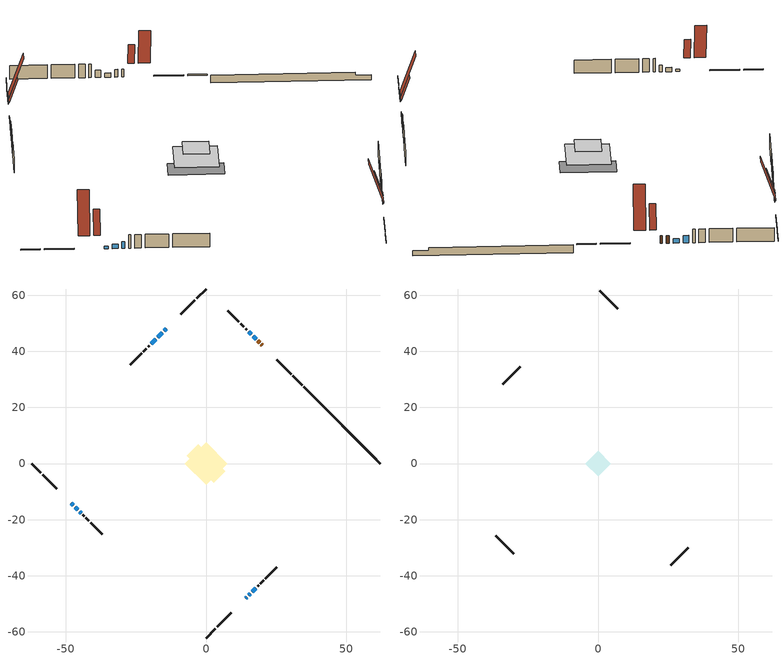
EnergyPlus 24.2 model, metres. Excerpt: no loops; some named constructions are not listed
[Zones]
conditioned space
 floor outside (Floor1 construction): -1.31,0 0,1.31 1.31,0 0,-1.31 z0.58
 floor adiabatic (AdiabaticFloorConstruction): -7.56,0 0,7.56 7.56,0 0,-7.56 z1.8
 floor foundation (Slab1 construction): -6.82,2.77 -2.77,6.82 6.82,-2.77 2.77,-6.82 z-1.52
 wall outside (RimJoist1 construction): 0,-62.19 3.3,-58.89 / -62.19,0 -58.89,-3.3 / 0,62.19 -3.3,58.89 / 34.26,27.93 30.96,31.23 z0.58:0.88
 wall outside (RimJoist2 construction): 3.95,-58.23 9.07,-53.12 / -58.23,-3.95 -53.12,-9.07 / -3.95,58.23 -9.07,53.12 / 30.3,31.88 25.19,37 z0.58:0.88
 wall outside (AdiabaticWallConstruction 1): 20.1,42.09 19.73,42.45 / 19.08,43.11 18.5,43.68 z0.58:2.61
 wall outside (AdiabaticWallConstruction): 17.85,44.34 16.84,45.35 / -46.65,-15.53 -45.64,-16.54 / -15.54,46.65 -17.19,45 / 15.21,-46.98 15.79,-46.4 / 16.44,-45.74 17.7,-44.49 z0.58:1.7; -14.16,48.03 -14.88,47.31 / -48.03,-14.16 -47.31,-14.88 z0.58:1.19; 14.16,-48.03 14.55,-47.63 z0.58:1.65; 16.18,46 15.17,47.01 / -17.85,44.34 -19.5,42.69 z0.58:2.56; -44.99,-17.2 -44.52,-17.67 z0.58:2.36
 wall outside (Wall1 construction): 18.36,-43.83 18.75,-43.43 / -43.86,-18.32 -43.47,-18.72 / -20.16,42.03 -20.55,41.63 / 14.52,47.67 14.12,48.06 z0.58:4.24
 wall outside (Wall2 construction): 19.41,-42.78 20.52,-41.67 / -42.81,-19.38 -41.7,-20.48 / -21.21,40.98 -22.31,39.87 / 13.47,48.72 12.36,49.83 z0.58:4.24
 wall outside (Wall3 construction): 21.17,-41.01 25.2,-36.99 / -41.05,-21.14 -37.02,-25.17 / -22.97,39.21 -27,35.19 / 11.7,50.48 7.67,54.51 z0.58:4.24
 wall foundation (FoundationWall1 construction): 34.91,27.27,-1.52 34.91,27.27,0.58 59.46,2.73,0.58 59.46,2.73,-0.17 62.19,0,-0.17 62.19,0,-1.52
 window (WindowConstruction): 17.85,44.34 16.84,45.35 z0.58:1.7
 window (WindowConstruction 9): -14.16,48.03 -14.88,47.31 z0.58:1.19
 window (WindowConstruction 10): -48.03,-14.16 -47.31,-14.88 z0.58:1.19
 window (WindowConstruction 1): -46.65,-15.54 -45.64,-16.54 z0.58:1.7
 window (WindowConstruction 8): 14.16,-48.03 14.55,-47.63 z0.58:1.65
 window (WindowConstruction 2): 16.18,46 15.18,47.01 z0.58:2.56
 window (WindowConstruction 3): -15.54,46.65 -17.19,45 z0.58:1.7
 window (WindowConstruction 4): -17.85,44.34 -19.5,42.69 z0.58:2.56
 window (WindowConstruction 5): 15.21,-46.98 15.79,-46.4 z0.58:1.7
 window (WindowConstruction 6): 16.44,-45.74 17.7,-44.49 z0.58:1.7
 window (WindowConstruction 7): -44.99,-17.2 -44.52,-17.67 z0.58:2.36
 door (Door): 20.1,42.09 19.73,42.45 z0.58:2.61
 door (Door 1): 19.07,43.11 18.5,43.68 z0.58:2.61
 ceiling adiabatic (AdiabaticFloorConstruction): 0,-7.56 7.56,0 0,7.56 -7.56,0 z1.8
 roof outside (Roof2 construction): 13.5,-48.68,4.24 12.07,-47.25,10.32 10.94,-48.38,10.32 12.37,-49.82,4.24; -48.68,-13.5,4.24 -47.25,-12.07,10.32 -48.38,-10.94,10.32 -49.82,-12.37,4.24; -13.5,48.68,4.24 -12.07,47.25,10.32 -10.94,48.38,10.32 -12.37,49.82,4.24; 20.75,41.43,4.24 19.32,40,10.32 20.45,38.86,10.32 21.89,40.3,4.24
attic - vented
 floor to conditioned space (Floor2 construction Reversed): -4.47,0 0,4.47 4.47,0 0,-4.47 z4.24
 wall outside (Wall4 construction): 25.86,-36.33 32.22,-29.97 / -36.36,-25.82 -30,-32.19 / -27.66,34.53 -34.02,28.17 / 7.02,55.17 0.66,61.53 z0.58:4.24
 roof outside (Roof1 construction): 11.71,-50.47,4.24 9.2,-47.96,14.9 7.21,-49.95,14.9 9.72,-52.46,4.24; -50.47,-11.71,4.24 -47.96,-9.2,14.9 -49.95,-7.21,14.9 -52.46,-9.72,4.24; -11.71,50.47,4.24 -9.2,47.96,14.9 -7.21,49.95,14.9 -9.72,52.46,4.24; 22.54,39.64,4.24 20.03,37.13,14.9 22.02,35.14,14.9 24.53,37.65,4.24
[Material] Roughness=Rough; Thermal Absorptance=0.9
Name | Thickness {m} | Conductivity {W/m-K} | Density {kg/m3} | Specific Heat {J/kg-K} | Solar Absorptance | Visible Absorptance
ceiling loosefill ins | 0.254 | 0.0480833 | 16.02 | 1046.75 | 0.7 | 0.7
ceiling stud and cavity | 0.1397 | 0.209886 | 65.682 | 1177.47 | 0.7 | 0.7
gypsum board | 0.0127 | 0.160291 | 801 | 837.4 | 0.6 | 0.6
[Construction]
Floor2 construction: ceiling loosefill ins, ceiling stud and cavity, gypsum board
[EnergyManagementSystem:OutputVariable] Type of Data in Variable=Summed; Update Frequency=ZoneTimestep
Name | EMS Variable | EMS Program or Subroutine | Units
Energy Management System Output Variable 3 | htg_unmet_hours | unmet_hours_program | hr
Energy Management System Output Variable 4 | clg_unmet_hours | unmet_hours_program | hr
Energy Management System Output Variable 5 | loads_htg_roofs | component_loads_program | J
Energy Management System Output Variable 6 | loads_htg_ceilings | component_loads_program | J
Energy Management System Output Variable 7 | loads_htg_walls | component_loads_program | J
Energy Management System Output Variable 8 | loads_htg_rim_joists | component_loads_program | J
Energy Management System Output Variable 9 | loads_htg_foundation_walls | component_loads_program | J
Energy Management System Output Variable 10 | loads_htg_doors | component_loads_program | J
Energy Management System Output Variable 11 | loads_htg_windows_conduction | component_loads_program | J
Energy Management System Output Variable 12 | loads_htg_windows_solar | component_loads_program | J
Energy Management System Output Variable 13 | loads_htg_skylights_conduction | component_loads_program | J
Energy Management System Output Variable 14 | loads_htg_skylights_solar | component_loads_program | J
Energy Management System Output Variable 15 | loads_htg_floors | component_loads_program | J
Energy Management System Output Variable 16 | loads_htg_slabs | component_loads_program | J
Energy Management System Output Variable 17 | loads_htg_internal_mass | component_loads_program | J
Energy Management System Output Variable 18 | loads_htg_infil | component_loads_program | J
Energy Management System Output Variable 19 | loads_htg_natvent | component_loads_program | J
Energy Management System Output Variable 20 | loads_htg_mechvent | component_loads_program | J
Energy Management System Output Variable 21 | loads_htg_whf | component_loads_program | J
Energy Management System Output Variable 22 | loads_htg_ducts | component_loads_program | J
Energy Management System Output Variable 23 | loads_htg_intgains | component_loads_program | J
Energy Management System Output Variable 24 | loads_htg_lighting | component_loads_program | J
Energy Management System Output Variable 25 | loads_clg_roofs | component_loads_program | J
Energy Management System Output Variable 26 | loads_clg_ceilings | component_loads_program | J
Energy Management System Output Variable 27 | loads_clg_walls | component_loads_program | J
Energy Management System Output Variable 28 | loads_clg_rim_joists | component_loads_program | J
Energy Management System Output Variable 29 | loads_clg_foundation_walls | component_loads_program | J
Energy Management System Output Variable 30 | loads_clg_doors | component_loads_program | J
Energy Management System Output Variable 31 | loads_clg_windows_conduction | component_loads_program | J
Energy Management System Output Variable 32 | loads_clg_windows_solar | component_loads_program | J
Energy Management System Output Variable 33 | loads_clg_skylights_conduction | component_loads_program | J
Energy Management System Output Variable 34 | loads_clg_skylights_solar | component_loads_program | J
Energy Management System Output Variable 35 | loads_clg_floors | component_loads_program | J
Energy Management System Output Variable 36 | loads_clg_slabs | component_loads_program | J
Energy Management System Output Variable 37 | loads_clg_internal_mass | component_loads_program | J
Energy Management System Output Variable 38 | loads_clg_infil | component_loads_program | J
Energy Management System Output Variable 39 | loads_clg_natvent | component_loads_program | J
Energy Management System Output Variable 40 | loads_clg_mechvent | component_loads_program | J
Energy Management System Output Variable 41 | loads_clg_whf | component_loads_program | J
Energy Management System Output Variable 42 | loads_clg_ducts | component_loads_program | J
Energy Management System Output Variable 43 | loads_clg_intgains | component_loads_program | J
Energy Management System Output Variable 44 | loads_clg_lighting | component_loads_program | J
Energy Management System Output Variable 45 | loads_htg_tot | total_loads_program | J
Energy Management System Output Variable 46 | loads_clg_tot | total_loads_program | J
[Schedule:Day:Interval]
interior lighting schedule day: No, 01:00, 0.108182, 04:00, 0.0901515, 05:00, 0.0991667, 06:00, 0.162273, 07:00, 0.270455, 08:00, 0.342576, 10:00, 0.369621, 11:00, 0.351591, 12:00, 0.333561, 13:00, 0.324545, 14:00, 0.31553, 15:00, 0.333561, 16:00, 0.369621, 17:00, 0.450758, 18:00, 0.585985, 19:00, 0.775303, 20:00, 0.955606, 21:00, 0.991667, 22:00, 0.712197, 23:00, 0.360606, 24:00, 0.162273
interior lighting schedule day 1: No, 01:00, 0.100909, 04:00, 0.0840909, 05:00, 0.0925, 06:00, 0.151364, 07:00, 0.252273, 08:00, 0.319545, 10:00, 0.344773, 11:00, 0.327955, 12:00, 0.311136, 13:00, 0.302727, 14:00, 0.294318, 15:00, 0.311136, 16:00, 0.344773, 17:00, 0.420455, 18:00, 0.546591, 19:00, 0.723182, 20:00, 0.891364, 21:00, 0.925, 22:00, 0.664318, 23:00, 0.336364, 24:00, 0.151364
interior lighting schedule day 2: No, 01:00, 0.0927273, 04:00, 0.0772727, 05:00, 0.085, 06:00, 0.139091, 07:00, 0.231818, 08:00, 0.293636, 10:00, 0.316818, 11:00, 0.301364, 12:00, 0.285909, 13:00, 0.278182, 14:00, 0.270455, 15:00, 0.285909, 16:00, 0.316818, 17:00, 0.386364, 18:00, 0.502273, 19:00, 0.664545, 20:00, 0.819091, 21:00, 0.85, 22:00, 0.610455, 23:00, 0.309091, 24:00, 0.139091
interior lighting schedule day 3: No, 01:00, 0.0845455, 04:00, 0.0704545, 05:00, 0.0775, 06:00, 0.126818, 07:00, 0.211364, 08:00, 0.267727, 10:00, 0.288864, 11:00, 0.274773, 12:00, 0.260682, 13:00, 0.253636, 14:00, 0.246591, 15:00, 0.260682, 16:00, 0.288864, 17:00, 0.352273, 18:00, 0.457955, 19:00, 0.605909, 20:00, 0.746818, 21:00, 0.775, 22:00, 0.556591, 23:00, 0.281818, 24:00, 0.126818
interior lighting schedule day 4: No, 01:00, 0.0763636, 04:00, 0.0636364, 05:00, 0.07, 06:00, 0.114545, 07:00, 0.190909, 08:00, 0.241818, 10:00, 0.260909, 11:00, 0.248182, 12:00, 0.235455, 13:00, 0.229091, 14:00, 0.222727, 15:00, 0.235455, 16:00, 0.260909, 17:00, 0.318182, 18:00, 0.413636, 19:00, 0.547273, 20:00, 0.674545, 21:00, 0.7, 22:00, 0.502727, 23:00, 0.254545, 24:00, 0.114545
interior lighting schedule day 5: No, 01:00, 0.0727273, 04:00, 0.0606061, 05:00, 0.0666667, 06:00, 0.109091, 07:00, 0.181818, 08:00, 0.230303, 10:00, 0.248485, 11:00, 0.236364, 12:00, 0.224242, 13:00, 0.218182, 14:00, 0.212121, 15:00, 0.224242, 16:00, 0.248485, 17:00, 0.30303, 18:00, 0.393939, 19:00, 0.521212, 20:00, 0.642424, 21:00, 0.666667, 22:00, 0.478788, 23:00, 0.242424, 24:00, 0.109091
interior lighting schedule day 6: No, 01:00, 0.0745455, 04:00, 0.0621212, 05:00, 0.0683333, 06:00, 0.111818, 07:00, 0.186364, 08:00, 0.236061, 10:00, 0.254697, 11:00, 0.242273, 12:00, 0.229848, 13:00, 0.223636, 14:00, 0.217424, 15:00, 0.229848, 16:00, 0.254697, 17:00, 0.310606, 18:00, 0.403788, 19:00, 0.534242, 20:00, 0.658485, 21:00, 0.683333, 22:00, 0.490758, 23:00, 0.248485, 24:00, 0.111818
interior lighting schedule day 7: No, 01:00, 0.08, 04:00, 0.0666667, 05:00, 0.0733333, 06:00, 0.12, 07:00, 0.2, 08:00, 0.253333, 10:00, 0.273333, 11:00, 0.26, 12:00, 0.246667, 13:00, 0.24, 14:00, 0.233333, 15:00, 0.246667, 16:00, 0.273333, 17:00, 0.333333, 18:00, 0.433333, 19:00, 0.573333, 20:00, 0.706667, 21:00, 0.733333, 22:00, 0.526667, 23:00, 0.266667, 24:00, 0.12
interior lighting schedule day 8: No, 01:00, 0.0890909, 04:00, 0.0742424, 05:00, 0.0816667, 06:00, 0.133636, 07:00, 0.222727, 08:00, 0.282121, 10:00, 0.304394, 11:00, 0.289545, 12:00, 0.274697, 13:00, 0.267273, 14:00, 0.259848, 15:00, 0.274697, 16:00, 0.304394, 17:00, 0.371212, 18:00, 0.482576, 19:00, 0.638485, 20:00, 0.78697, 21:00, 0.816667, 22:00, 0.586515, 23:00, 0.29697, 24:00, 0.133636
interior lighting schedule day 9: No, 01:00, 0.0972727, 04:00, 0.0810606, 05:00, 0.0891667, 06:00, 0.145909, 07:00, 0.243182, 08:00, 0.30803, 10:00, 0.332348, 11:00, 0.316136, 12:00, 0.299924, 13:00, 0.291818, 14:00, 0.283712, 15:00, 0.299924, 16:00, 0.332348, 17:00, 0.405303, 18:00, 0.526894, 19:00, 0.697121, 20:00, 0.859242, 21:00, 0.891667, 22:00, 0.640379, 23:00, 0.324242, 24:00, 0.145909
interior lighting schedule day 10: No, 01:00, 0.105455, 04:00, 0.0878788, 05:00, 0.0966667, 06:00, 0.158182, 07:00, 0.263636, 08:00, 0.333939, 10:00, 0.360303, 11:00, 0.342727, 12:00, 0.325152, 13:00, 0.316364, 14:00, 0.307576, 15:00, 0.325152, 16:00, 0.360303, 17:00, 0.439394, 18:00, 0.571212, 19:00, 0.755758, 20:00, 0.931515, 21:00, 0.966667, 22:00, 0.694242, 23:00, 0.351515, 24:00, 0.158182
interior lighting schedule day 11: No, 01:00, 0.109091, 04:00, 0.0909091, 05:00, 0.1, 06:00, 0.163636, 07:00, 0.272727, 08:00, 0.345455, 10:00, 0.372727, 11:00, 0.354545, 12:00, 0.336364, 13:00, 0.327273, 14:00, 0.318182, 15:00, 0.336364, 16:00, 0.372727, 17:00, 0.454545, 18:00, 0.590909, 19:00, 0.781818, 20:00, 0.963636, 21:00, 1, 22:00, 0.718182, 23:00, 0.363636, 24:00, 0.163636
interior lighting schedule default day; occupants schedule default day; clothes dryer schedule default day; cooking range schedule default day; mech vent bath fan 0 schedule default day; mech vent range fan 0 schedule default day; misc plug loads schedule default day; general water use schedule default day; heating setpoint default day; cooling setpoint default day; clothes dryer exhaust 0 schedule default day; cooling season schedule day; cooling season schedule day 2; cooling season schedule default day; exterior lighting schedule default day; natural vent schedule default day: No, 24:00, 0
occupants schedule day: No, 05:00, 0.426829, 06:00, 0.719512, 07:00, 1, 08:00, 0.670732, 09:00, 0.329268, 14:00, 0.170732, 15:00, 0.231707, 16:00, 0.329268, 17:00, 0.5, 18:00, 0.670732, 19:00, 0.829268, 21:00, 1, 22:00, 0.853659, 23:00, 0.646341, 24:00, 0.426829
clothes dryer schedule day; clothes dryer exhaust 0 schedule day: No, 01:00, 0.123457, 02:00, 0.0740741, 03:00, 0.0493827, 04:00, 0.0246914, 05:00, 0.0493827, 06:00, 0.0740741, 07:00, 0.197531, 08:00, 0.395062, 09:00, 0.592593, 10:00, 0.839506, 11:00, 0.962963, 12:00, 1, 13:00, 0.91358, 14:00, 0.82716, 15:00, 0.716049, 16:00, 0.753086, 17:00, 0.679012, 18:00, 0.666667, 20:00, 0.62963, 21:00, 0.641975, 22:00, 0.666667, 23:00, 0.54321, 24:00, 0.296296
cooking range schedule day: No, 05:00, 0.0597015, 06:00, 0.11194, 07:00, 0.171642, 08:00, 0.291045, 11:00, 0.343284, 12:00, 0.402985, 13:00, 0.462687, 14:00, 0.343284, 15:00, 0.291045, 16:00, 0.402985, 17:00, 0.567164, 18:00, 1, 19:00, 0.850746, 20:00, 0.432836, 21:00, 0.291045, 22:00, 0.231343, 23:00, 0.171642, 24:00, 0.11194
mech vent bath fan 0 schedule day: No, 07:00, 0, 08:00, 1, 09:00, 0.2, 24:00, 0
mech vent range fan 0 schedule day: No, 18:00, 0, 19:00, 1, 20:00, 0.2, 24:00, 0
misc plug loads schedule day: No, 06:00, 0.705882, 07:00, 0.745098, 08:00, 0.803922, 15:00, 0.823529, 16:00, 0.862745, 17:00, 0.921569, 18:00, 0.980392, 19:00, 1, 20:00, 0.980392, 21:00, 0.941176, 22:00, 0.862745, 23:00, 0.784314, 24:00, 0.72549
general water use schedule day: No, 01:00, 0.315068, 03:00, 0.287671, 04:00, 0.342466, 05:00, 0.369863, 06:00, 0.520548, 07:00, 0.60274, 08:00, 0.534247, 10:00, 0.506849, 11:00, 0.465753, 14:00, 0.479452, 15:00, 0.534247, 16:00, 0.589041, 17:00, 0.69863, 18:00, 0.876712, 19:00, 0.890411, 20:00, 0.986301, 21:00, 1, 22:00, 0.863014, 23:00, 0.616438, 24:00, 0.465753
heating setpoint day: No, 07:00, 18, 23:00, 21, 24:00, 18
cooling setpoint day: No, 24:00, 25
cooling season schedule day 1: No, 24:00, 1
exterior lighting schedule day: No, 01:00, 0.566667, 03:00, 0.524167, 05:00, 0.495833, 06:00, 0.5525, 07:00, 0.623333, 08:00, 0.580833, 09:00, 0.439167, 10:00, 0.354167, 12:00, 0.34, 13:00, 0.354167, 14:00, 0.396667, 15:00, 0.425, 16:00, 0.495833, 17:00, 0.623333, 18:00, 0.793333, 19:00, 0.906667, 20:00, 0.963333, 21:00, 0.991667, 22:00, 0.920833, 23:00, 0.793333, 24:00, 0.665833
exterior lighting schedule day 1: No, 01:00, 0.528571, 03:00, 0.488929, 05:00, 0.4625, 06:00, 0.515357, 07:00, 0.581429, 08:00, 0.541786, 09:00, 0.409643, 10:00, 0.330357, 12:00, 0.317143, 13:00, 0.330357, 14:00, 0.37, 15:00, 0.396429, 16:00, 0.4625, 17:00, 0.581429, 18:00, 0.74, 19:00, 0.845714, 20:00, 0.898571, 21:00, 0.925, 22:00, 0.858929, 23:00, 0.74, 24:00, 0.621071
exterior lighting schedule day 10: No, 01:00, 0.552381, 03:00, 0.510952, 05:00, 0.483333, 06:00, 0.538571, 07:00, 0.607619, 08:00, 0.56619, 09:00, 0.428095, 10:00, 0.345238, 12:00, 0.331429, 13:00, 0.345238, 14:00, 0.386667, 15:00, 0.414286, 16:00, 0.483333, 17:00, 0.607619, 18:00, 0.773333, 19:00, 0.88381, 20:00, 0.939048, 21:00, 0.966667, 22:00, 0.897619, 23:00, 0.773333, 24:00, 0.649048
exterior lighting schedule day 11: No, 01:00, 0.571429, 03:00, 0.528571, 05:00, 0.5, 06:00, 0.557143, 07:00, 0.628571, 08:00, 0.585714, 09:00, 0.442857, 10:00, 0.357143, 12:00, 0.342857, 13:00, 0.357143, 14:00, 0.4, 15:00, 0.428571, 16:00, 0.5, 17:00, 0.628571, 18:00, 0.8, 19:00, 0.914286, 20:00, 0.971429, 21:00, 1, 22:00, 0.928571, 23:00, 0.8, 24:00, 0.671429
exterior lighting schedule day 2: No, 01:00, 0.485714, 03:00, 0.449286, 05:00, 0.425, 06:00, 0.473571, 07:00, 0.534286, 08:00, 0.497857, 09:00, 0.376429, 10:00, 0.303571, 12:00, 0.291429, 13:00, 0.303571, 14:00, 0.34, 15:00, 0.364286, 16:00, 0.425, 17:00, 0.534286, 18:00, 0.68, 19:00, 0.777143, 20:00, 0.825714, 21:00, 0.85, 22:00, 0.789286, 23:00, 0.68, 24:00, 0.570714
exterior lighting schedule day 3: No, 01:00, 0.442857, 03:00, 0.409643, 05:00, 0.3875, 06:00, 0.431786, 07:00, 0.487143, 08:00, 0.453929, 09:00, 0.343214, 10:00, 0.276786, 12:00, 0.265714, 13:00, 0.276786, 14:00, 0.31, 15:00, 0.332143, 16:00, 0.3875, 17:00, 0.487143, 18:00, 0.62, 19:00, 0.708571, 20:00, 0.752857, 21:00, 0.775, 22:00, 0.719643, 23:00, 0.62, 24:00, 0.520357
exterior lighting schedule day 4: No, 01:00, 0.4, 03:00, 0.37, 05:00, 0.35, 06:00, 0.39, 07:00, 0.44, 08:00, 0.41, 09:00, 0.31, 10:00, 0.25, 12:00, 0.24, 13:00, 0.25, 14:00, 0.28, 15:00, 0.3, 16:00, 0.35, 17:00, 0.44, 18:00, 0.56, 19:00, 0.64, 20:00, 0.68, 21:00, 0.7, 22:00, 0.65, 23:00, 0.56, 24:00, 0.47
exterior lighting schedule day 5: No, 01:00, 0.380952, 03:00, 0.352381, 05:00, 0.333333, 06:00, 0.371429, 07:00, 0.419048, 08:00, 0.390476, 09:00, 0.295238, 10:00, 0.238095, 12:00, 0.228571, 13:00, 0.238095, 14:00, 0.266667, 15:00, 0.285714, 16:00, 0.333333, 17:00, 0.419048, 18:00, 0.533333, 19:00, 0.609524, 20:00, 0.647619, 21:00, 0.666667, 22:00, 0.619048, 23:00, 0.533333, 24:00, 0.447619
exterior lighting schedule day 6: No, 01:00, 0.390476, 03:00, 0.36119, 05:00, 0.341667, 06:00, 0.380714, 07:00, 0.429524, 08:00, 0.400238, 09:00, 0.302619, 10:00, 0.244048, 12:00, 0.234286, 13:00, 0.244048, 14:00, 0.273333, 15:00, 0.292857, 16:00, 0.341667, 17:00, 0.429524, 18:00, 0.546667, 19:00, 0.624762, 20:00, 0.66381, 21:00, 0.683333, 22:00, 0.634524, 23:00, 0.546667, 24:00, 0.45881
exterior lighting schedule day 7: No, 01:00, 0.419048, 03:00, 0.387619, 05:00, 0.366667, 06:00, 0.408571, 07:00, 0.460952, 08:00, 0.429524, 09:00, 0.324762, 10:00, 0.261905, 12:00, 0.251429, 13:00, 0.261905, 14:00, 0.293333, 15:00, 0.314286, 16:00, 0.366667, 17:00, 0.460952, 18:00, 0.586667, 19:00, 0.670476, 20:00, 0.712381, 21:00, 0.733333, 22:00, 0.680952, 23:00, 0.586667, 24:00, 0.492381
exterior lighting schedule day 8: No, 01:00, 0.466667, 03:00, 0.431667, 05:00, 0.408333, 06:00, 0.455, 07:00, 0.513333, 08:00, 0.478333, 09:00, 0.361667, 10:00, 0.291667, 12:00, 0.28, 13:00, 0.291667, 14:00, 0.326667, 15:00, 0.35, 16:00, 0.408333, 17:00, 0.513333, 18:00, 0.653333, 19:00, 0.746667, 20:00, 0.793333, 21:00, 0.816667, 22:00, 0.758333, 23:00, 0.653333, 24:00, 0.548333
exterior lighting schedule day 9: No, 01:00, 0.509524, 03:00, 0.47131, 05:00, 0.445833, 06:00, 0.496786, 07:00, 0.560476, 08:00, 0.522262, 09:00, 0.394881, 10:00, 0.318452, 12:00, 0.305714, 13:00, 0.318452, 14:00, 0.356667, 15:00, 0.382143, 16:00, 0.445833, 17:00, 0.560476, 18:00, 0.713333, 19:00, 0.815238, 20:00, 0.86619, 21:00, 0.891667, 22:00, 0.827976, 23:00, 0.713333, 24:00, 0.59869
[Schedule:Week:Daily]
heating setpoint Week Rule - Jan1-Dec31: heating setpoint day, heating setpoint day, heating setpoint day, heating setpoint day, heating setpoint day, heating setpoint day, heating setpoint day, heating setpoint default day, heating setpoint default day, heating setpoint default day, heating setpoint default day, heating setpoint default day
cooling setpoint Week Rule - Jan1-Dec31: cooling setpoint day, cooling setpoint day, cooling setpoint day, cooling setpoint day, cooling setpoint day, cooling setpoint day, cooling setpoint day, cooling setpoint default day, cooling setpoint default day, cooling setpoint default day, cooling setpoint default day, cooling setpoint default day
clothes dryer exhaust 0 schedule Week Rule - Jan1-Dec31: clothes dryer exhaust 0 schedule day, clothes dryer exhaust 0 schedule day, clothes dryer exhaust 0 schedule day, clothes dryer exhaust 0 schedule day, clothes dryer exhaust 0 schedule day, clothes dryer exhaust 0 schedule day, clothes dryer exhaust 0 schedule day, clothes dryer exhaust 0 schedule default day, clothes dryer exhaust 0 schedule default day, clothes dryer exhaust 0 schedule default day, clothes dryer exhaust 0 schedule default day, clothes dryer exhaust 0 schedule default day
cooling season schedule Week Rule - Jan1-May26: cooling season schedule day, cooling season schedule day, cooling season schedule day, cooling season schedule day, cooling season schedule day, cooling season schedule day, cooling season schedule day, cooling season schedule default day, cooling season schedule default day, cooling season schedule default day, cooling season schedule default day, cooling season schedule default day
cooling season schedule Week Rule - May27-Jun2: cooling season schedule day, cooling season schedule day, cooling season schedule day, cooling season schedule day, cooling season schedule day, cooling season schedule day 1, cooling season schedule day 1, cooling season schedule default day, cooling season schedule default day, cooling season schedule default day, cooling season schedule default day, cooling season schedule default day
cooling season schedule Week Rule - Jun3-Sep29: cooling season schedule day 1, cooling season schedule day 1, cooling season schedule day 1, cooling season schedule day 1, cooling season schedule day 1, cooling season schedule day 1, cooling season schedule day 1, cooling season schedule default day, cooling season schedule default day, cooling season schedule default day, cooling season schedule default day, cooling season schedule default day
cooling season schedule Week Rule - Sep30-Oct6: cooling season schedule day 1, cooling season schedule day 2, cooling season schedule day 2, cooling season schedule day 2, cooling season schedule day 2, cooling season schedule day 2, cooling season schedule day 2, cooling season schedule default day, cooling season schedule default day, cooling season schedule default day, cooling season schedule default day, cooling season schedule default day
cooling season schedule Week Rule - Oct7-Dec31: cooling season schedule day 2, cooling season schedule day 2, cooling season schedule day 2, cooling season schedule day 2, cooling season schedule day 2, cooling season schedule day 2, cooling season schedule day 2, cooling season schedule default day, cooling season schedule default day, cooling season schedule default day, cooling season schedule default day, cooling season schedule default day
exterior lighting schedule Week Rule - Jul29-Aug4: exterior lighting schedule day 6, exterior lighting schedule day 6, exterior lighting schedule day 6, exterior lighting schedule day 7, exterior lighting schedule day 7, exterior lighting schedule day 7, exterior lighting schedule day 7, exterior lighting schedule default day, exterior lighting schedule default day, exterior lighting schedule default day, exterior lighting schedule default day, exterior lighting schedule default day
exterior lighting schedule Week Rule - Aug5-Aug25: exterior lighting schedule day 7, exterior lighting schedule day 7, exterior lighting schedule day 7, exterior lighting schedule day 7, exterior lighting schedule day 7, exterior lighting schedule day 7, exterior lighting schedule day 7, exterior lighting schedule default day, exterior lighting schedule default day, exterior lighting schedule default day, exterior lighting schedule default day, exterior lighting schedule default day
exterior lighting schedule Week Rule - Aug26-Sep1: exterior lighting schedule day 7, exterior lighting schedule day 7, exterior lighting schedule day 7, exterior lighting schedule day 7, exterior lighting schedule day 7, exterior lighting schedule day 7, exterior lighting schedule day 8, exterior lighting schedule default day, exterior lighting schedule default day, exterior lighting schedule default day, exterior lighting schedule default day, exterior lighting schedule default day
exterior lighting schedule Week Rule - Sep2-Sep29: exterior lighting schedule day 8, exterior lighting schedule day 8, exterior lighting schedule day 8, exterior lighting schedule day 8, exterior lighting schedule day 8, exterior lighting schedule day 8, exterior lighting schedule day 8, exterior lighting schedule default day, exterior lighting schedule default day, exterior lighting schedule default day, exterior lighting schedule default day, exterior lighting schedule default day
exterior lighting schedule Week Rule - Sep30-Oct6: exterior lighting schedule day 8, exterior lighting schedule day 9, exterior lighting schedule day 9, exterior lighting schedule day 9, exterior lighting schedule day 9, exterior lighting schedule day 9, exterior lighting schedule day 9, exterior lighting schedule default day, exterior lighting schedule default day, exterior lighting schedule default day, exterior lighting schedule default day, exterior lighting schedule default day
exterior lighting schedule Week Rule - Oct7-Oct27: exterior lighting schedule day 9, exterior lighting schedule day 9, exterior lighting schedule day 9, exterior lighting schedule day 9, exterior lighting schedule day 9, exterior lighting schedule day 9, exterior lighting schedule day 9, exterior lighting schedule default day, exterior lighting schedule default day, exterior lighting schedule default day, exterior lighting schedule default day, exterior lighting schedule default day
exterior lighting schedule Week Rule - Oct28-Nov3: exterior lighting schedule day 9, exterior lighting schedule day 9, exterior lighting schedule day 9, exterior lighting schedule day 9, exterior lighting schedule day 10, exterior lighting schedule day 10, exterior lighting schedule day 10, exterior lighting schedule default day, exterior lighting schedule default day, exterior lighting schedule default day, exterior lighting schedule default day, exterior lighting schedule default day
exterior lighting schedule Week Rule - Nov4-Nov24: exterior lighting schedule day 10, exterior lighting schedule day 10, exterior lighting schedule day 10, exterior lighting schedule day 10, exterior lighting schedule day 10, exterior lighting schedule day 10, exterior lighting schedule day 10, exterior lighting schedule default day, exterior lighting schedule default day, exterior lighting schedule default day, exterior lighting schedule default day, exterior lighting schedule default day
exterior lighting schedule Week Rule - Nov25-Dec1: exterior lighting schedule day 10, exterior lighting schedule day 10, exterior lighting schedule day 10, exterior lighting schedule day 10, exterior lighting schedule day 10, exterior lighting schedule day 10, exterior lighting schedule day 11, exterior lighting schedule default day, exterior lighting schedule default day, exterior lighting schedule default day, exterior lighting schedule default day, exterior lighting schedule default day
exterior lighting schedule Week Rule - Dec2-Dec31: exterior lighting schedule day 11, exterior lighting schedule day 11, exterior lighting schedule day 11, exterior lighting schedule day 11, exterior lighting schedule day 11, exterior lighting schedule day 11, exterior lighting schedule day 11, exterior lighting schedule default day, exterior lighting schedule default day, exterior lighting schedule default day, exterior lighting schedule default day, exterior lighting schedule default day
natural vent schedule Week Rule - Jan1-Dec31: natural vent schedule default day, natural vent schedule default day, natural vent schedule default day, natural vent schedule default day, natural vent schedule default day, natural vent schedule default day, natural vent schedule default day, natural vent schedule default day, natural vent schedule default day, natural vent schedule default day, natural vent schedule default day, natural vent schedule default day
[Schedule:Year]
heating setpoint: heating setpoint Week Rule - Jan1-Dec31, 1, 1, 12, 31
cooling setpoint: cooling setpoint Week Rule - Jan1-Dec31, 1, 1, 12, 31
clothes dryer exhaust 0 schedule: clothes dryer exhaust 0 schedule Week Rule - Jan1-Dec31, 1, 1, 12, 31
cooling season schedule: cooling season schedule Week Rule - Jan1-May26, 1, 1, 5, 26, cooling season schedule Week Rule - May27-Jun2, 5, 27, 6, 2, cooling season schedule Week Rule - Jun3-Sep29, 6, 3, 9, 29, cooling season schedule Week Rule - Sep30-Oct6, 9, 30, 10, 6, cooling season schedule Week Rule - Oct7-Dec31, 10, 7, 12, 31
natural vent schedule: natural vent schedule Week Rule - Jan1-Dec31, 1, 1, 12, 31
